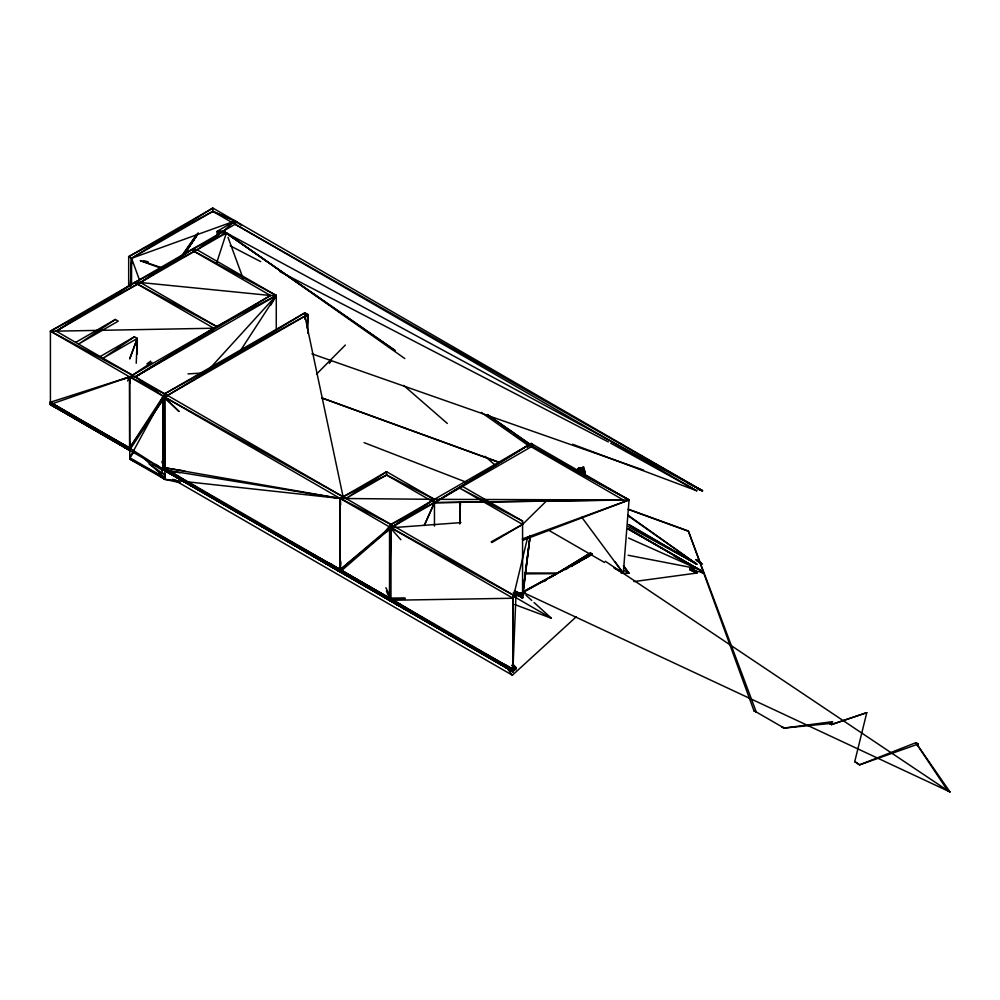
<?xml version="1.0" encoding="UTF-8"?>
<svg xmlns="http://www.w3.org/2000/svg" width="1000" height="1000" viewBox="0 0 1000 1000"><rect width="100%" height="100%" fill="white"/><g stroke="black" fill="none" stroke-linecap="round" stroke-linejoin="round"><path stroke-width="1.5" d="M276.275 329.837L276.275 295.5L270.5 295.5L129.588 376.863L50.225 402.275L50.225 404.5L129.488 448.05L163.238 396.287L166.125 394.625L390.975 524.438L390.975 601.237L163.238 469.637L163.238 396.287L164.675 393.787L304.925 312.825L307.812 314.488L307.812 333.212M459.738 523.75L459.762 502.088M613.925 567.913L623.288 573.312L629.062 499.963L528.325 445.138L623.288 499.963L434.462 499.338L386.587 475.025L343.1 496.8L163.238 396.287L163.137 469.7L512.938 671.65L513.038 598.25L50.412 331.15L50.412 404.5L129.488 450.275L164.675 397.125L304.925 312.825L304.925 319.275M584.625 476.125L584.538 471.062C584.288 467.9 574.725 468.4 581.55 467.938L583.263 469L583.55 474.55C588.413 465.575 574.6 471.337 582.95 468.2C583.825 468.312 578.212 466.675 583.962 471.175L583.913 475.163M583.013 472.1C579.712 466.938 585.225 465.975 583.375 474.45C581.362 468.088 585.275 467.013 583.138 474.775M578.775 471.012L582.6 467.962L583.9 468.85L579.312 467.912L582.925 468.162L582.013 469.637M582.9 471.838L582.725 469.062L581.325 469.538L582.962 468.2L581.462 469.675L582.938 468.25L581.362 469.613L581.663 467.738L578.5 468.725L578.188 471.35L579.275 467.912L582.413 468.8L579.338 471.188C576.475 464.85 584.55 469.487 583.775 470L583.875 468.713L582.6 467.962L581.888 468.625C578.725 467.65 585.612 468.325 583.325 469.188C580.125 469.812 582.2 468.587 582.825 468.1C580.55 468.95 585.425 470.112 583.325 472.9M405.037 598.737L390.975 599.012L340.025 571.825L340.213 498.462L386.587 471.7L434.462 499.338L434.462 526.075M580.812 471.213L581.1 468.312L578.675 468.3L578.462 471.312L578.837 468.137L580.775 468L581.538 469.637L582.888 468.137L581.462 469.65L582.688 468.038L581.263 469.5L581.663 467.738L580.812 468.638L581.587 467.925L583.8 469.825L583.263 470.275L581.55 467.938L580.775 468.6L582.688 468.05L581.7 469.575L580.913 468.162L579.1 470.737L580.363 467.975L581.562 468.787L582.938 468.25L579.3 471.312L579.75 467.825L582.413 468.8C578.987 470.112 584.575 466.362 582.288 469.162C581.062 470.887 579.837 466.163 581.525 468.8C580.775 471.675 588.612 464.588 580.337 472.675M583.962 469.675L583.75 474.263L583.763 469.762C577.987 469.137 583.775 467.775 582.962 468.188C582.537 468.575 579.9 468.713 583.1 472.7C582.938 470.225 584.062 466.037 581.413 469.637C582.612 466.65 575.4 469.225 578.737 471.8C577.337 464.4 580.975 469.875 581.8 467.975C586.213 473.612 581.2 464.812 578.75 471.087C576.975 467.05 583.737 467.688 578.462 468.525C577.112 475.55 579.312 463.137 578.938 471.062L578.888 468.125L578.787 471.775C577.6 464.15 586.725 469.725 583.763 474.137L583.288 469.025L582.05 468.488L582.975 472.837L582.938 469.963L583.763 469.762L583.763 474.263C586.575 468.725 574.225 466.188 582.788 469.113L582.638 472.038M579.575 470.4C580.075 466.6 578.225 467.65 579.575 470.737L579.7 467.825L579.675 471.037C582.238 466.112 576.613 468.05 578.862 471.238C577.35 467.562 582.85 466.662 580.438 471.125L580.85 468.062L579.837 467.863C574.975 477.713 580.612 461.062 578.688 471.9C576.2 468.7 582.612 465.087 580.15 471.2L580.188 467.85L579.987 470.6C582.1 465.412 575.862 468.8 578.612 471.812C578.025 465.887 579.113 467.463 579.062 471.737M583 473.225L583.837 468.675L583.587 474.475L583.675 469.738L583.312 472.762L582.925 469.938L582.962 473.113L583.775 468.85L582.525 468.875C578.062 468.612 583.962 466.55 582.413 468.8L580.688 468.025L580.55 470.875C582.725 466.512 577.45 467.85 579.138 471.425L578.488 468.488L580.275 467.863L580.062 470.6L580.138 467.875C576.087 469.237 579.538 473.625 578.488 468.488C579.25 474.288 576.675 468.787 579.312 467.912L578.9 471.45L578.763 468.263L579.837 467.863L579.462 470.938C578.55 467.238 581.45 466.838 580.062 470.863L579.925 468.075L582.925 468.263L579.587 471.662M582.288 469.162L582.362 468.375C580.275 467.788 582.863 470.262 582.45 468.212C579.587 472.137 583.125 465.675 583.263 469.15L583.862 468.688L583.413 474.825L584.312 470.425L584.288 475.062L584.312 470.425L582.863 469.175L582.95 472.212M582.737 474.137L583 469.312L579.2 472.05L578.987 468.125L579.125 471.987C580.6 461.087 576.8 475.838 578.425 469.188C579.388 465.5 583.787 471.325 583.763 468.75L582.05 468.488L583.9 468.85L582.55 468.062L581.462 469.675C583.3 466.675 583.225 468.675 581.225 469.3C580.95 467.038 583.925 470.387 582.463 472.55L582.625 469.65C580.8 467.325 581.025 469.137 582.675 469.05L582.463 472.025L582.762 468.062L581.462 469.65L582.75 468.062L581.462 469.65L582.688 468.038L581.462 469.6L582.3 469.075L578.837 468.475L578.325 471.962C578.212 468.263 580.8 465.775 579.725 470.788C579.487 464.288 583.075 471.525 581.325 468.363C581.712 468.762 576.125 467.512 578.575 471.188L578.775 468.275L578.4 471.325C577.463 468.025 580.788 466.25 578.825 471.45L579.138 468.062L579.275 471.887M578.8 468.175L579.362 467.925C577.525 471.488 577.487 471.287 579.362 467.925L578.9 471.075L579.487 468.038L581.413 468.85L582.9 468.2L580.013 471.425M579.05 471.188C587.013 468.013 579 466.325 579.637 470.925L580.363 467.975L580.175 470.725L580.363 468.088L578.638 468.587L578.725 471.875L578.462 468.525L579.163 468.338L578.45 468.575L579.1 471.45C577.125 468.175 581.8 466.175 580.163 470.725M581.462 472.562L581.8 468.738C581.9 466.9 581.337 468.95 581.487 469.263C584.538 466.362 580.337 469.85 582.5 468.85C583.425 466.8 579.338 470.325 582.413 468.8C580.2 470.363 582.112 468.237 582.8 468.137C580.925 468.688 581.35 468.137 582.038 468.888L582.863 468.1L579.575 471.488M579.688 471.238L579.513 468.1L581.712 468.775C580.763 470.487 583.7 466.025 582.975 470.025L582.95 473.1L583.8 469.825L582.9 469.913L582.875 472.863C584.538 467.9 580.487 467.013 581.85 468.775C581.875 470.988 581.062 466.763 580.862 468.575C584.025 469.363 579.862 468 578.362 469.175L578.737 471.8L578.938 468.125M583.438 472.488L583.175 469.525L582.962 472.362L582.438 469.487L583.763 469.762L583.212 470.225C578.475 469.412 585.45 464.625 583.513 474.45L583.088 470.087L583.763 469.762L583.212 474.712L583.112 470.1C584.038 468.562 582.137 470.438 583.013 472.4C584 466.325 577.263 469.95 579.487 468.038L580.312 467.887L580.05 470.863L580.337 467.925L578.612 468.375C576.938 475.45 579.113 463.963 578.962 471.2L578.888 468.312L578.05 470.7L578.825 468.288L579.062 471.475C577.2 468 581.925 466.375 580.1 470.913L579.913 468.125L578.587 468.8L578.737 471.8L578.45 468.625L579.05 468.15L579.038 471.475L579.125 468.237L578.875 471.825L578.612 468.525L578.787 471.475L578.612 468.525L578.8 471.175L579.875 467.912C579.888 467.15 575.175 472.238 580.363 467.975L580.087 471.037L580.363 468.088L579.575 468.15L579.55 470.913C577.35 468.013 582.438 468.5 580.062 467.95C584.175 470.9 578.438 466.625 583.312 469.95L583.663 474.237L583.688 469.988L583.062 474.725L583.913 468.787L580.9 472.375M584.8 475.625C583.625 464.038 575.35 469.637 578.975 471.312C577.65 469.25 578.375 467.262 581.862 468.8L582.688 468.05M582.85 472.987L583.125 469.438L583.35 470.25M583.65 473.8C582.025 465.7 584.688 470.238 583.35 474.475L583.4 469.7L583.337 473.975M581.65 468.5C583.938 466.438 578.375 470.487 582.5 468.85L581.5 469.562L581.925 468.85C584.575 468.625 577.175 467.438 580.438 471.2C578.188 468.738 582.85 466.812 582.525 468.875L581.263 469.15L582.275 469.038C580.25 470.75 582.7 465.262 581.538 469.513C581.275 464.812 575.925 475.775 582.663 469.025M582.3 472.25L581.55 467.938C579.65 468.288 581.95 469.75 582.238 469.062C585.037 467.65 577.938 467.575 579.163 470.975L579.163 468.237L579.913 468.013M580.35 468.15L580.15 471.325L580.35 468.15L579.675 468.263L580.85 468.162L579.513 468.1L579.05 472.062L578.775 468.375L578.237 469.325L578.663 471.8L578.312 469.15L579.913 468.125L579.338 470.887L579.15 468.288L579.925 468.075L579.637 470.875L580.325 468.2L579.637 471.087L579.675 468.263L581.425 468.275L580.025 468.113L579.975 470.85M578.875 472.413L583.125 469.438L582.888 472.275C582.25 468.725 581.312 469.312 582.388 468.438L581.725 467.95L581.125 469.125L582.388 468.988C579.338 470.65 585.288 466.6 581.375 469.025C582.1 469.712 584.012 468.088 580.775 468L580.062 467.95C580.562 469.95 584.175 467.113 582.05 469.113C579.362 470.3 585.913 466.875 581.013 468.675M582.85 473.15L583.337 469.625M583.8 469.975L583.688 474.462M581.862 472.062L582.612 468.963L579.412 473.013L582.612 469.637L583.038 473.025L583.362 470.138C582.788 466.587 579.263 468.963 581.712 468.925L582.913 468.3L581.763 468.075C581.188 468.8 580.8 468.387 582.275 468.787C579.862 467.638 581.388 468.9 582.238 469.062L581.587 467.925L583.312 470.025L583.2 474.562L583.312 470.025C579.025 468 581.888 466.375 580.988 470.838M580.2 471.337L580.163 468.3L581.838 467.975L581.25 469.425L582.9 468.225L578.575 468.438L578.75 471.85L579 468.438L578.212 469.025L578.737 468.462L578.888 471.138L578.625 468.425L578.162 471.238L578.337 468.837L579.513 468.1L579.113 472.088L578.538 468.762L579.163 468.338L579.288 471L579.513 468.15L578.513 471.275L579.6 468.2L579.487 470.925M582.987 473.125L583.45 469.762L583.65 474.263L582.612 469.637L582 472.188C583.987 460.262 582.013 473.162 581.15 468.275C580.763 470 584.188 467.325 581.663 468.775C581.962 470.513 579.338 466.962 581.888 468.7L582.962 468.212L582.238 468.562M581.712 469.462L582.087 468.988C583.787 466.712 580.8 470.312 580.612 468.425C581.312 468.875 584.263 467.8 581.888 468.7L581.55 467.938L582.413 468.8C578.088 469.712 587.513 465.325 579.25 471.1L579.462 468.312L578.288 471.35L578.787 468.488L578.288 471.35L578.787 468.488L578.513 471.275L578.787 468.488L578.25 468.888L578.188 471.35L578.688 468.438L578.337 471.938L578.65 469.012L578.575 471.188C577.825 467.762 580.887 467.55 579.188 472.113L582.812 469.125C581.962 465.875 580.5 471.4 582.3 468.988L581.462 469.65C584.963 465.863 580.05 470.225 582.188 469.237C582.362 467.35 581.275 469.588 580.8 468.275C581.337 469.325 582.863 466.587 578.225 471.025M511.987 665.325L516.025 667.65L512.938 671.65L389.538 598.075L389.438 600.35L390.975 527.775L431.575 501M579.025 470.938L579.15 468.45L578.225 469.637L578.562 471.238L578.062 469.925L578.513 471.15L578.688 468.438L578.237 471.35L579.462 468.312L579.263 471C580.65 467.925 577.4 469.25 579.487 468.263L579.038 472.137M583.1 474.75L583.45 469.762L583.312 472.562M578.6 468.475L578.713 471.175L579.487 468.263L579.038 471.825M583.962 471.175L583.9 474.225L583.55 471.475M579.688 471.025L579.775 468.275L580.475 471.2L580.538 468.137L581.888 469.113L582.75 468.062L581.138 469.125L580.763 468.387L581.525 468.4L580.037 468M580.1 467.9L579.95 471.275L580.025 468.113L581.825 468.825L582.913 468.162L581.475 469.487L582.75 468.05L581.512 469.613L582.137 469.2C584.5 466.838 579.975 470.062 582.013 468.85C580.837 468.413 580.525 468.438 582.413 468.488L581.425 469.487L582.688 468.062L581.587 469.55L582.137 469.2C580.75 467.587 583.625 467.388 582.337 469.375L582.25 472.35L583.062 469.363L582.925 472.312L582.425 469.462L582.825 472.225M580.225 472.2C582.8 464.938 579.087 470.138 582.95 468.175L581.438 469.487L582.013 469.188C581.087 468.275 586.888 466.075 577.95 471.525L581.962 468.8L578.188 471.575M584.138 473.825L584.212 470.812L583.713 474.925L584.538 471.062L583.737 470.6L583.513 474.988M580.288 470.975L580.025 468.05L581.587 469.55L582.888 468.1L582.212 468.913C578.038 470.863 589.225 463.65 579.1 471.05C579.175 464.025 578.025 473.338 578.175 469.613C580.688 467.113 577.388 469.025 578.925 471.2L579.125 468.488L578.288 468.862L578.138 471.262L578.387 468.837C577.638 475.562 579.725 462.7 578.888 471.475M584.05 475.012L584.362 471.337L583.413 470.8L584.938 472.425L584.938 475.475M584.85 475.475L584.938 472.425L583.737 470.6L584.7 475.625M164.875 474.575L162.162 473.013L162.312 468.35M580.875 471L580.962 468.113L582.175 468.188L581.55 469.375L582.812 468.062L581.587 469.35L581.087 468.062L580.025 468.05L580.3 471.087L580.65 468.05L581.862 468.8C580.138 466.987 581.4 469.85 582.062 468.862C578.088 468.638 585.487 468.45 581.838 468.288L581.587 469.613L582.137 469.2C583.7 466.138 580.312 470.938 582.337 469.025C579.963 470.6 585.013 464.738 582.125 472.238L582.312 469.35C579.462 468.113 583.075 468.713 582.35 468.438C583.438 467.325 580.375 470.887 581.737 468.062C580.525 472.137 584.25 465.475 581.962 469.087L581.462 469.675L582.688 468.1L581.413 469.625L582.625 468.062L581.962 469.3C583.038 467.013 583.237 468.275 579.837 472.738M583.45 474.263L583.288 469.188C582.925 466.962 580.725 470.487 581.712 468.675L581.838 469.325C580.612 467.025 581.875 468.375 580.325 471.213M578.45 468.575L578.95 471.312L578.725 468.663L578.4 471.9L578.663 469.062L578.162 471.238M578.4 469.637L578.575 471.2L578.5 468.862L578.612 471.812L578.45 468.837L578.4 471.325M578.225 469.888L578.362 470.513M579.275 471.012L579.862 468.225L579.562 471.213M129.838 441.8L129.588 450.213L50.412 402.275M307.275 328.263L307.812 314.488L164.675 393.787L129.588 376.863L50.225 404.5L129.488 450.275L130.087 441.812M340.462 563.4L340.025 571.825L340.763 561.912M578.025 470.087L578.425 471.15L578.062 469.462L578.45 468.837L578.088 470.55L579.15 468.45L578.425 471.987L578.775 468.275M580.938 471.05L581.05 468.175L582.9 468.188L581.587 469.462L582.362 468.862L581.65 468.8C581.25 467.85 580.95 468.025 580.538 471.138M130.5 284.788L131.562 258.3L212.825 208.05L702.525 490.788L698.1 489.237M307.5 322.275L307.812 314.488L164.675 397.125L129.588 447.987L50.412 404.5L513.038 671.6L515.925 667.712L512.95 664.125M583.75 475.075L583.4 470.825L584.362 471.337L584.2 474.862L583.55 469.363L583.55 475.15L582.663 469.7L582.6 472.8L583.162 469.487L582.425 472.512M130.412 286.087L131.562 258.3L212.825 211.388L235.125 220.938L241.588 225.463M136.225 363.25L137.287 338.45L134.4 336.788L100.275 356.488M340.412 560.3L340.112 571.875L390.975 527.775L434.462 499.338L340.213 498.462L164.875 479.363L129.775 459.1L129.588 376.863L135.363 376.863L276.275 295.5L197.113 249.8L192.775 248.962L140.425 282.512L50.412 331.15L132.475 375.2L151.925 362.25M405.95 609.125L389.438 600.35L512.938 669.425L515.925 596.575L392.425 525.275L340.213 569.6L340.112 571.875L163.137 467.475L340.213 498.462L390.975 524.438L434.462 502.663L531.213 443.475L629.062 499.963L523.05 540.188M579.163 468.4L578.925 471.213L579.087 468.188L579 471.062L582.688 468.1L582.212 468.913C580.487 470.675 584.15 466.475 582.125 469.312L579.825 471.312M579.425 471.463L579.888 468.188L578.875 471.5M583.112 474.613L583.475 469.775M582.163 472.262C580.612 466.087 589.388 464.725 577.825 471.8M579.513 468.1L579.225 472L579.425 468.338M583.05 472.075L582.362 468.387C580.712 467.113 581.425 471.325 582.737 468.088L581.325 469.3L582.25 468.963C583.6 466.625 582.263 470.238 581.225 468.525C581.35 468.225 580.825 468.7 581.225 468.325C582.075 471.85 582.013 466.125 583.263 469.15L583.875 468.862L582.55 468.113L581.287 469.338L582.062 469.25L580.55 468.2L581.862 468.787C580.175 468.975 581.987 466.962 581.15 469.162L581.663 468.062L581.587 469.462L582.913 468.175L579.3 471.125M582.425 469.462L582.8 472.488L582.425 469.462L582.125 472.337C582.888 467.713 579.75 469.237 582.388 468.988L581.5 469.225L582.812 468.062L581.263 469.5L582.413 468.413C580.075 468.35 581.225 468.562 581.825 468.825C578.962 468.3 584.35 469.237 581.688 468.775L582.95 468.212L581.862 469.375M578.95 471.125L578.837 468.475L578.325 471.962L578.5 468.862M582.487 468.837L582.438 468.162L581.587 469.462C584.038 466.662 580.337 470.15 582.3 469.075C583.638 467.2 579.987 468.963 582.112 469.3C580.138 469.75 583.587 466.9 582.163 469.212L582.463 468.188L581.962 469.087C583.763 466.688 580.4 470.312 582.3 469.125L581.362 469.613M582.137 469.025L582.913 468.162L581.587 467.925M578.35 471.987L578.45 470.062M582.112 469.25C581.062 468.8 584.688 467.088 581.462 469.487L582.962 468.188L581.375 469.15L582.875 468.175L582.438 468.812M578.95 472.125L579.163 468.338L579.212 471.987M582.275 472.362L582.9 469.225L582.513 472.812M582.575 472.113L582.812 469.125C582.312 466.637 581.413 470.188 582.062 469.025C585.2 467.962 579.587 467.975 582.137 468.925L581.362 469.263L582.413 468.2M579.237 471.637L579.45 468L579.637 470.875M578.913 471.838L579.15 468.288L579.163 471.312M582.375 472.463L582.913 469.263L582.05 472.562M583.362 470.175L583.337 469.162C579.462 468.512 584.25 467.663 582.3 469.075C581.562 467.163 584.75 470.487 579.763 472.7M583.05 472.413L582.837 469.15L582.038 472.262M579.338 471.962L579.7 467.825L579.362 471.625M582.25 472.575L582.913 469.263L583.3 472.612M581.8 468.05L582.925 468.175L581.05 468.488L581.825 468.825C580.662 467.975 580.788 468.113 581.862 468.8L580.75 468.425L582.425 468.188L581.362 469.175L582.95 468.175L581.987 469.35M582.8 474.663L583.013 471.712L583.325 474.425M583.913 475.05L584.225 470.037L583.5 473.062M578.188 469.338L578.088 470.55L578.562 468.888L578.125 469.588M582.125 469.312C582.362 468.375 583.575 467.25 581.375 469.513L582.688 468.1L581.55 469.35L582.337 469.025C580.438 468.913 581.462 467.262 581.225 469.3M582.513 472.062L582.6 468.938L582.487 472.6L582.925 469.288L583.2 472.575L582.725 469.787M583.925 474.712L584.138 471.975L583.987 475.225M582.513 472.625L583.275 469.562L582.65 469.675L583.612 474.237L582.625 469.65L582.625 472.587L583.288 469.588L582.913 472.525M582.837 469.15L582.075 472.3M340.025 571.825L340.213 569.6L390.975 527.775L532.362 446.138L529.475 444.475L434.462 502.663L424.225 525.312M579.05 468.15L578.737 471.138L578.638 468.587M580.65 468.413C581.7 469.837 582.225 466.512 582.087 469.05L582.925 468.137L581.825 469.237C581.675 466.8 580.35 469.05 582.125 468.963L581.225 469.188L582.75 468.113L581.475 469.225L580.75 468.488L582.925 468.137L581.5 469.275L582.562 468.088L583.913 468.825L582.062 468.587M582.137 468.925L581.25 469.212L582.212 468.8C581.038 468.5 581.038 468.812 582.038 469.225L582.388 468.925C580.262 470.238 584.388 466.45 581.45 469.487L582.438 468.225L581.5 469.562L582.463 468.263L581.375 469.25L582.375 468.9C579 468.413 582.475 469.3 582.938 468.137M575.037 470.375L578.112 469.9L578.05 470.575L578.688 468.438M449.425 634.825L450.213 635.5M581.25 468.988L581.237 468.6M584.625 475.288L584.938 472.425L583.737 470.6M530.175 535.913L522.575 597.875L515.887 594.012L522.575 597.875L522.575 521.075L462.675 486.488M582.3 469.012L581.613 469.425L582.3 469.012C580.725 469.7 584.188 466.637 581.425 469.513M529.938 537.263L522.575 595.538L514.55 590.925L522.575 595.538L516.062 591.425M578.475 471.975L578.5 468.725M530.087 535.8L522.575 594.438L525.2 592.725M581.825 468.825L581.175 468.162M583.775 474.688L584.138 471.975M584.525 475.288L584.938 472.425M581.55 469.113L581.712 469.212M580.55 468.2L579.325 468.363M513.4 596.75L527.788 536.812M583.362 474.212L584.3 471.35L583.225 470.9L583.925 472.113L583.413 470.8L584.3 471.2L584.7 472.675M582.9 469.913L583.488 474.462L584.3 471.887L583.4 470.825M581.125 468.325L581.663 468.062M216.788 262.488L226.388 232.887L223.287 231.1L217.512 231.1L217.512 235.787L217.512 231.1L235.125 220.938L235.125 224.262L696.75 490.788L572.587 444.237M129.825 358.812L137.287 338.45L103.162 358.162L134.4 336.788M129.7 358.638L137.287 338.45L137.287 354.062M583.25 474.775L584.362 471.887L583.4 471.375M581.5 468.375L581.075 468.2M424.375 525.5L434.462 502.663L623.288 499.963M127.513 381L129.588 376.863L122.387 379.575M143.312 457.675L164.875 477.938L129.775 457.688L163.238 396.287L178.975 411.312M162.425 401.213L164.675 397.125L135.363 376.863L213.825 328.225L134.65 282.512L56.188 331.15L50.412 331.15L220.613 232.887L226.388 232.887L702.525 490.788L698.213 488.975M270.863 305L276.275 295.5L191.337 249.8L140.425 282.512L134.65 282.512L216.713 326.562L276.275 295.5L239.925 351.413M236.562 221.762L233.675 223.438L212.825 211.388L212.825 208.05L128.675 256.637L131.562 258.3L235.125 220.938L223.287 231.1L394.988 350.425L223.287 231.1L235.125 224.262L236.562 221.762L212.825 211.388L128.675 256.637L128.675 286.012M582.562 468.125L581.712 469.412L582.388 468.925M184.525 254.1L186.238 251.513M187.95 248.925L198.238 233.388M184.438 253.975L198.2 233.325M182.787 255.012L196.925 234.488M181.575 256.112L196.75 234.387M329.425 363.375L331.225 360.887M527.65 447L529.475 444.475L629.062 499.963L522.275 538.987M129.775 457.688L133.5 452.7M527.4 446.788L529.475 444.475M211.075 367.088L276.275 295.5M304.65 317.925L307.812 314.488M385.288 531.312L390.975 524.438L531.213 443.475L533.088 445.95M316.55 374.1L345.375 345.025M386.587 532.075L390.975 527.775M547.013 500.425L522.575 524.412L491.85 542.562M172.987 479.263L512.375 675.212L576.3 616.737M854.75 761.6L866.787 712.638L831.475 724.562L829.125 723.2L832.087 723.088M580.812 468.013L580.025 468.113L580.85 468.062M146.925 363.913L150.65 361.138M115.375 319.462L78.65 344L118.263 321.138L115.375 319.462L75.763 342.337M583.2 470.2L583.612 469.888M581.325 469.3L582.038 468.862L581.462 469.175M525.2 592.825L522.575 594.438L525.262 592.775M550.163 577.6L590.875 552.75L550.163 577.525M581.65 468.8L582.837 468.15M404.85 358.562L226.388 232.887L197.113 249.8L191.337 249.8L270.5 295.5L135.363 376.863L216.713 326.562L140.425 282.512L136.1 281.688L56.188 331.15L164.675 393.787L164.675 470.475L180.062 472.75M568.075 568.088L565.4 569.6M573.5 565L570.825 566.538L592.163 554.15L522.575 592.212L950 791.95L915.825 742.7L859.6 764.85L854.775 761.587L859.562 764.862L918.175 744.062L915.825 742.7L947.625 790.575L950 791.95M386.45 591.263L390.975 601.125L340.112 569.65L163.137 469.7L340.213 498.462L340.7 504.575M386.587 475.025L345.988 498.462L386.587 471.7L386.587 475.025L434.462 502.663L629.062 499.963M385.913 587.688L390.975 599.012L340.213 569.6L340.213 571.825L314.775 556.638M579.475 469.675L580.425 469.125M570.75 566.5L592.163 554.138L581.538 560.375M515.925 669.925L515.925 667.712L513.038 669.375L389.538 600.288L389.438 598.125L405.05 597.938M576.175 563.462L578.862 561.912M514.55 596.625L521.237 592.85M581.613 469.237L582.2 468.825M491.175 541.85L522.575 524.412L459.787 488.162L522.575 521.075M515.7 596.55L592.137 554.125L522.575 592.1M833.875 723.512L831.513 724.575L829.125 723.2M513.95 595.638L521.138 592.688M210.95 329.312L213.825 328.225L212.05 330.8L213.825 328.225L56.188 331.15L138.988 283.35L136.1 281.688L197.113 249.8L220.613 232.887L217.512 231.1L217.7 235.7M831.475 724.562L866.787 712.638M583.25 469.55L582.975 472.612M583.025 471.587L584.3 471.887M583.062 470.062L583.575 474.338L582.925 469.938L583.162 473M633.875 581.587L696.95 573.025L690.2 569.125M628.312 509.188L688.4 531L753.888 710.625L784.137 728.075L832.688 721.625M784.1 728.075L781.75 726.7L784.137 728.075L831.988 723.312M394.087 527.55L460.938 522.612M513.288 592.737L517.938 592.425M188.012 373.875L201.95 373.075M512.962 595.75L515.925 596.575L512.8 596.613L515.925 596.575L389.538 526.938L389.538 600.288L513.038 598.25L513.038 671.6L389.438 598.125L400.2 604.237M525.1 573.85L556.275 573.675M380.688 594.425L390.975 601.125L340.025 569.6L390.975 598.9M524.763 572.975L557.45 573.088M621.287 573.288L629.062 573.312L623.475 565.9L629.062 573.312L623.713 570.225M270.5 295.5L140.425 282.512L195.662 250.625L192.775 248.962L226.388 232.887L217.512 231.1L217.875 235.688M506.413 665.362L513.038 669.375L163.137 467.475L184.675 470.988M628.112 555.25L696.95 568.575L628.1 528.837M154.675 472.325L164.875 479.363L180.1 482.688M172.488 479.65L177.05 480.675M143.7 260.663L148.212 261.863M140.5 260.6L161.2 267.562M311.9 353.837L643.562 470.112M140.338 260.788L162.213 268.587M322.025 397.95L499.35 462.35M322.025 398.05L499.35 462.525M628.312 509.425L688.4 531.275L756.275 711.988L753.913 710.638L756.275 711.988M162.162 473.013L165.087 474.113M514.8 604.587L551.375 618.237L534.038 602.513M364.1 442.638L465.85 482.05M691.125 569.35L696.95 571.6L702.725 571.6L628.425 528.713M628.55 538.038L696.95 568.575M689.85 568.4L696.95 571.6L689.862 568.337M689.85 569.8L696.95 573.025L689.862 569.738M230.212 245.812L260.688 261.613M280.075 271.675L608.337 441.938M687.288 482.887L702.525 490.788L235.125 224.262M516.025 667.65L511.887 665.462L515.925 667.712M129.775 459.1L164.875 477.938L158.763 473.088M673.888 555.975L702.725 571.6L628.2 529.113M514.388 591.1L522.575 595.65L514.55 591.025M163.137 469.7L187.688 483.088M190.425 484.575L193.15 486.062M628.387 526.65L696.75 564.138L628.075 515.225M50.412 404.5L129.488 448.05L164.675 470.475L161.887 461.562M610.712 443.175L696.75 490.788M691.488 568.575L696.95 571.6L691.55 568.488M163.238 469.637L340.213 569.6L390.975 601.237M172.712 472.825L163.238 467.413L164.675 397.125L164.875 479.363L161.213 476.65M163.137 467.475L179.375 476.737M697.038 560.962L701.087 563.3L695.975 559.712L701.087 563.3M627.913 524.388L696.75 564.138L627.913 515.662M548.387 530.075L604.562 562.5M915.8 742.688L918.175 744.062M515.9 593.913L522.575 597.762L514.925 592.638M449.212 635.112L449.525 635.525M152.875 464.663L162.213 470.05M389.538 600.288L512.938 671.65M515 597.125L551.375 618.237M629.462 524.8L696.75 564.138M329.5 563.2L340.213 569.6M302.712 549.45L312.087 555.05M486.525 655.562L513.038 671.6L498.462 662.513M321.613 560.487L340.213 571.825L340.213 498.462M615.4 568.475L623.288 573.312L615.175 561.862M516.038 593.862L522.575 597.875L517.362 594.462M112.55 439.6L129.588 450.213L129.588 376.863L129.85 383.038M491.825 658.375L494.475 660.025M112.587 439.6L129.588 450.213L129.488 448.05L129.488 450.275L112.475 439.65M162.325 476.3L164.875 477.938L161.05 475.3M605.275 561.25L947.65 790.588M155.762 464.312L164.675 470.475M149.213 464.113L161.625 472.7M702.525 564.138L696.213 559.538M481.325 412.425L528.488 445.637M503.45 426.475L509.812 431M513.625 433.725L528.888 444.588M403.7 385.475L447.3 423.438M485 456.287L495.6 465.513M525.95 595.175L531.725 600.413M178.875 411.413L163.238 396.287L163.487 402.463M400.838 539.725L389.538 526.938L389.787 533.175M505.85 666.425L512.375 675.212M581.8 517.312L623.288 573.312M531.213 443.475L533.025 446.012M228 237.275L243.012 278.212M580.688 467.987L581.05 468.975M131.562 284.825L131.562 258.3L139.575 280.287M218.425 234.037L217.512 231.1L218.337 233.8M304.925 316.15L343.1 496.8M578.337 469.65L578.575 471.2M131.562 258.3L131.912 262.938M583.55 469.363L583.75 473.862M460.35 502.188L460.487 505.138M583.362 474.562L583.312 470.025L583.362 474.45M584.225 470.037L584.263 474.562M584.312 470.425L584.312 474.762M583.013 471.712L583.013 474.613M459.787 502.075L459.787 523.725M164.875 475.725L164.875 479.363M579.15 468.013L579.1 471.637L579.188 467.962M582.737 469.787L582.95 472.825L582.762 469.8M582.337 469.375L582.2 472.3L582.362 469.4M584.175 471.45L583.962 472.113L584.175 471.45M584.3 471.35L583.925 472.113L584.362 471.337M197.963 233.375L183.988 254.062L197.987 233.388M583.862 468.688L583.263 469.175L583.913 468.75M583.038 469.35L582.775 472.562L582.975 469.3M546.225 580L543.587 581.613L546.225 579.925M213.825 328.225L210.888 329.25L213.825 328.225M702.725 573.025L700.013 571.462L702.725 573.025M129.588 447.987L50.225 402.275L129.588 447.987M522.575 597.762L516.025 593.763L522.575 597.762M530.825 444.812L487.25 414.538L530.712 444.85M583.15 473.075L583.025 470.037L583.075 473.062"/></g></svg>
